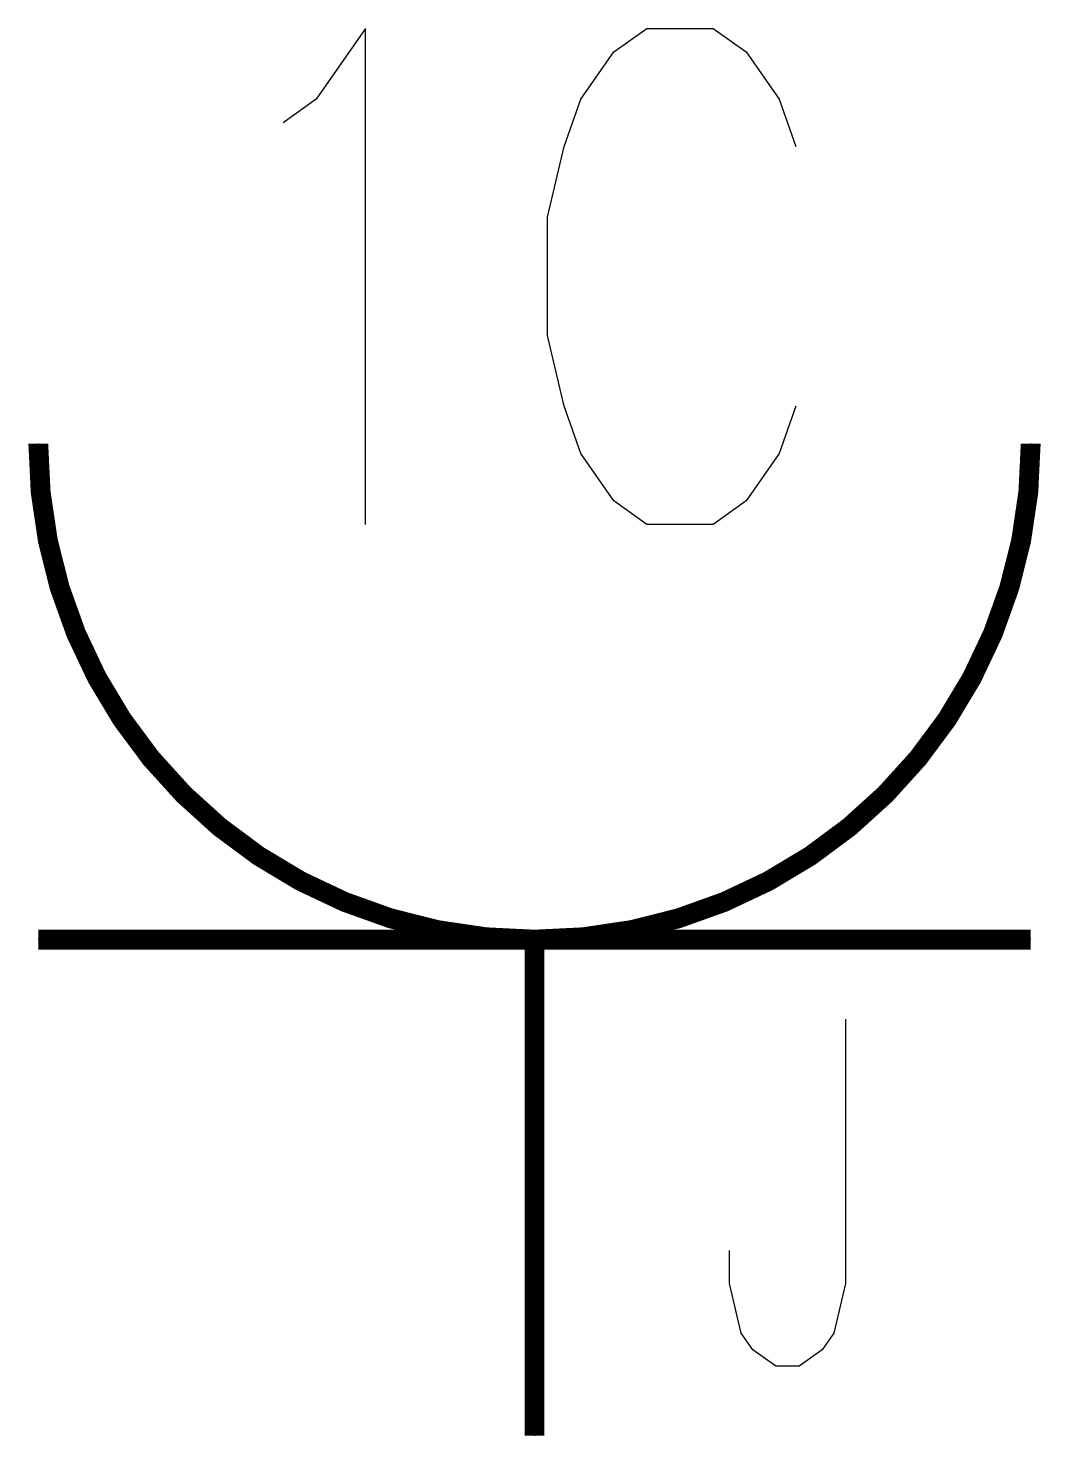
# Model space of a CAD drawing. Extents: x -255 to 255, y -5 to 709.
import ezdxf

# ---------------------------------------------------------------- set-up
doc = ezdxf.new("R2010")
doc.units = 0
doc.header["$LTSCALE"] = 1000
doc.layers.add('TJ(电气专业D)', color=142, linetype='CONTINUOUS')

# ---------------------------------------------------------------- blocks, each defined once
blk = doc.blocks.new('HC002698005706')
at = {"layer": 'TJ(电气专业D)'}
for p, q in [((-0.8506, 7.0924), (-1.1005, 6.7353)), ((-0.8506, 4.5926), (-0.8506, 7.0924)), ((0.3994, 6.9734), (0.5663, 7.0924)), ((0.5663, 7.0924), (0.8997, 7.0924)), ((0.8997, 7.0924), (1.0661, 6.9734)), ((0.2329, 6.7353), (0.3994, 6.9734)), ((1.0661, 6.9734), (1.233, 6.7353)), ((-1.1005, 6.7353), (-1.267, 6.6162)), ((0.1495, 6.4973), (0.2329, 6.7353)), ((1.233, 6.7353), (1.3161, 6.4973)), ((0.0661, 6.14), (0.1495, 6.4973)), ((0.0661, 5.5449), (0.0661, 6.14)), ((0.1495, 5.1877), (0.0661, 5.5449)), ((0.2329, 4.9496), (0.1495, 5.1877)), ((1.3161, 5.1877), (1.233, 4.9496)), ((0.3994, 4.7115), (0.2329, 4.9496)), ((1.233, 4.9496), (1.0661, 4.7115)), ((0.5663, 4.5926), (0.3994, 4.7115)), ((1.0661, 4.7115), (0.8997, 4.5926)), ((0.8997, 4.5926), (0.5663, 4.5926)), ((2.5, 2.5), (-2.5, 2.5)), ((0, 2.5), (0, 0))]:
    blk.add_line(p, q, dxfattribs=at)
at = {"layer": 'TJ(电气专业D)', "const_width": 0.1}
blk.add_lwpolyline([(-2.5, 5, 0.198912), (-1.7678, 3.2322, 0.198912), (0, 2.5, 0.198912), (1.7678, 3.2322, 0.198912), (2.5, 5)], format="xyb", dxfattribs=at)
for points in [[(2.5, 2.5), (-2.5, 2.5)], [(0, 2.5), (0, 0)]]:
    blk.add_lwpolyline(points, dxfattribs=at)
at = {"layer": 'TJ(电气专业D)'}
blk.add_lwpolyline([(1.5663, 2.1), (1.5663, 0.7666), (1.5079, 0.5167), (1.4496, 0.4333), (1.3329, 0.35), (1.2165, 0.35), (1.0998, 0.4333), (1.0415, 0.5167), (0.9831, 0.7666), (0.9831, 0.9333)], dxfattribs=at)
for start, end in [(180, 225), (315, 0), (225, 270), (270, 315)]:
    blk.add_arc((0, 5), 2.5, start, end, dxfattribs=at)

msp = doc.modelspace()

# ---------------------------------------------------------------- block references
at = {"layer": 'TJ(电气专业D)', "xscale": 100, "yscale": 100, "zscale": 100}
msp.add_blockref('HC002698005706', (0, 0), dxfattribs=at)

doc.saveas('drawing.dxf')
